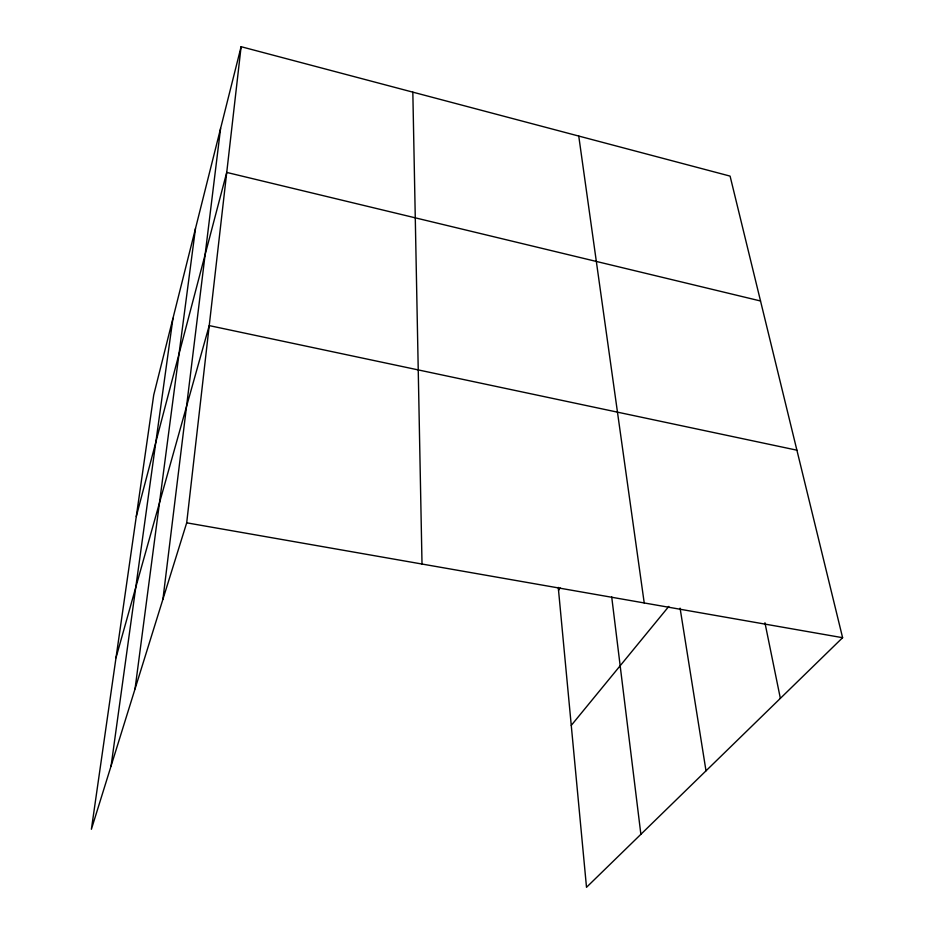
<?xml version="1.0" encoding="UTF-8"?>
<svg xmlns="http://www.w3.org/2000/svg" width="934" height="934" viewBox="0 0 934 934"><rect width="100%" height="100%" fill="white"/><g stroke="black" fill="none" stroke-linecap="round" stroke-linejoin="round"><path stroke-width="1.4" d="M241.1 46.7L153.725 394.977L91.392 829.275L186.695 522.818L241.1 46.7L730.084 176.106L842.608 637.7L586.505 887.3L558.263 587.393M162.925 599.266L220.576 128.472M135.045 688.907L195.486 228.515M111.088 765.962L172.953 318.342M136.282 516.537L226.728 172.428L760.521 300.981M116.014 657.746L209.228 325.604L796.889 450.188M558.544 590.3L560.19 587.941M571.258 725.403L668.837 606.388M186.695 522.818L842.608 637.7M764.946 622.756L780.357 698.363M680.08 608.151L705.999 770.83M578.753 136.06L644.226 602.955M611.7 596.861L640.876 834.296M412.828 92.151L422.016 564.031"/></g></svg>
